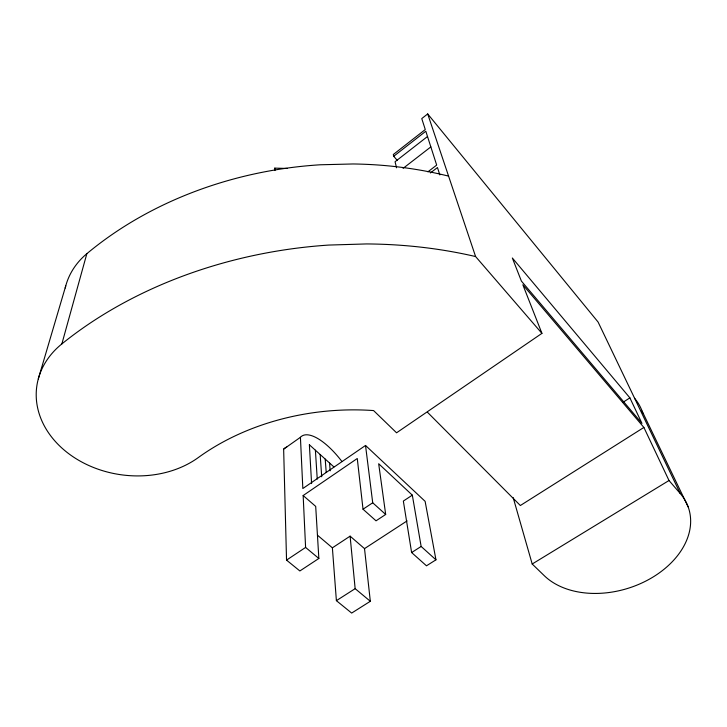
<?xml version="1.0" encoding="UTF-8"?>
<svg xmlns="http://www.w3.org/2000/svg" width="727" height="727" viewBox="0 0 727 727"><rect width="100%" height="100%" fill="white"/><g stroke="black" fill="none" stroke-linecap="round" stroke-linejoin="round"><path stroke-width="1.09" d="M274.77 170.309L274.797 168.128L287.274 168.446M513.171 497.577L532.2 564.007L544.278 575.684A81.697 57.869 -17.4 0 0 652.628 577.283A81.697 57.869 -17.4 0 0 680.254 493.533L669.004 480.511L643.886 427.44L522.849 284.784L541.933 333.366L396.56 432.801L373.587 410.573A208.994 151.752 -5.7 0 0 198.362 457.519A95.928 76.108 7.7 0 1 64.876 450.64A95.928 76.108 7.7 0 1 61.868 343.907L86.849 253.687A344.125 269.726 -5.4 0 1 320.234 164.784L353.086 163.966A344.125 269.726 -5.4 0 1 448.586 176.125M38.295 378.921L65.757 285.865M680.254 493.533L598.085 322.034L427.694 113.93L421.76 118.583L425.277 129.542L393.289 154.524L393.716 156.269L397.415 160.567M393.716 156.269L425.822 131.233L436.682 165.102L427.876 171.836M427.512 136.503L395.061 161.739L396.551 167.801M403.085 168.364L430.847 146.899M430.393 172.953L437.463 167.546L439.826 174.916M412.327 495.151L403.349 501.057L411.618 552.547L426.485 565.806L435.955 559.826L421.142 546.459L412.327 495.151L378.667 463.726L385.683 514.462L376.032 520.823L363.027 509.218L357.266 458.51L303.159 495.541L315.7 506.392L318.853 558.463L299.869 570.959L286.538 560.117L283.648 449.141L300.424 437.3A50.826 19.256 55.9 0 1 341.981 461.572M435.955 559.826L425.122 501.339L365.527 445.46L302.832 488.526L300.424 437.3M286.538 560.117L305.594 547.431L303.159 495.541M363.027 509.218L372.715 502.775L365.527 445.46M332.384 547.831L350.105 536.153L364.518 548.621L370.325 601.284L351.668 613.07L336.392 600.656L332.384 547.831L317.681 535.372M364.518 548.621L407.084 520.895M623.23 402.149L629.891 397.869L512.335 257.994L521.395 281.085L641.959 423.368L629.891 397.869M336.392 600.656L355.149 588.661L350.105 536.153M411.618 552.547L421.142 546.459M643.886 427.44L520.35 505.519L427.421 412.209M532.2 564.007L669.004 480.511M305.594 547.431L318.853 558.463M355.149 588.661L370.325 601.284M309.366 444.779L333.884 466.916M372.715 502.775L385.683 514.462M427.694 113.93L475.594 256.549L541.933 333.366M642.095 411.1L688.169 506.928M329.558 463.008L330.185 470.823M325.205 459.082L326.214 472.459M320.171 454.52L321.707 476.785M315.391 450.204L317.245 479.093M309.375 444.77L311.592 483.573M274.797 168.128L274.851 170.372M61.868 343.907A386.619 283.512 -5.8 0 1 328.822 245.063L366.481 243.936A386.619 283.512 -5.8 0 1 475.594 256.549M634.626 398.314A72.9 55.434 -18.6 0 1 642.822 413.218M283.648 449.141A50.526 19.974 56 0 1 286.72 447.069M65.221 288.001A84.359 70.692 10.5 0 1 86.849 253.687"/></g></svg>
